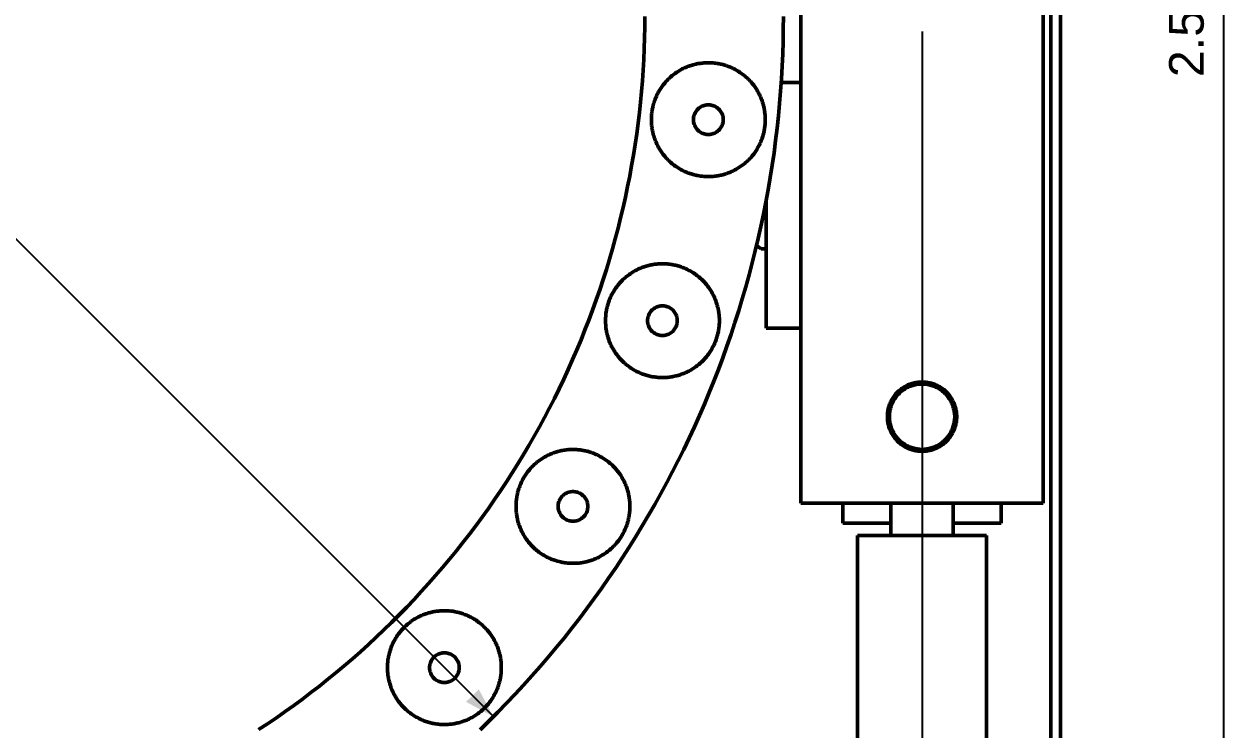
# Model space of a CAD drawing. Header units: millimetres. Extents: x 0 to 841, y 0 to 594.
# Drawn here: x 354.5 to 475.8, y 349 to 420.2 of the extents above; entities that cross this region are included whole.
import ezdxf
from ezdxf.enums import TextEntityAlignment as Align

# ---------------------------------------------------------------- set-up
doc = ezdxf.new("R2010")
doc.units = ezdxf.units.MM
for name, color, linetype, lineweight in [('COTA', 7, 'CONTINUOUS', 25), ('TXT', 7, 'CONTINUOUS', 25), ('VIS', 7, 'CONTINUOUS', 50)]:
    doc.layers.add(name, color=color, linetype=linetype, lineweight=lineweight)
doc.styles.add('STD', font='LiberationSans-Regular.ttf')

msp = doc.modelspace()

# ---------------------------------------------------------------- linework, layer by layer
at = {"layer": 'COTA'}
for p, q in [((475.75, 292.97), (475.75, 548.97)), ((401.96, 350.26), (243.57, 508.66)), ((445.25, 419.47), (445.25, 282.47))]:
    msp.add_line(p, q, dxfattribs=at)
msp.add_solid([(401.96, 350.26), (400.48, 353.02), (399.2, 351.75)], dxfattribs=at)
at = {"layer": 'VIS'}
for points in [[(458.25, 293.97), (458.25, 547.97)], [(459.25, 293.97), (459.25, 547.97)], [(433, 414.31), (433, 429.06)], [(457.5, 371.81), (457.5, 429.06)], [(378.24, 348.95), (379.14, 349.54), (380.04, 350.15), (380.92, 350.77), (381.8, 351.4), (382.67, 352.04), (383.53, 352.69), (384.39, 353.35), (385.23, 354.03), (386.07, 354.71), (386.9, 355.4), (387.72, 356.11), (388.53, 356.82), (389.33, 357.55), (390.12, 358.28), (390.9, 359.03), (391.68, 359.78), (392.44, 360.55), (393.2, 361.32), (393.94, 362.1), (394.68, 362.9), (395.4, 363.7), (396.12, 364.51), (396.82, 365.33), (397.51, 366.16), (398.2, 366.99), (398.87, 367.84), (399.53, 368.69), (400.18, 369.55), (400.83, 370.42), (401.46, 371.3), (402.07, 372.19), (402.68, 373.08), (403.28, 373.98), (403.86, 374.89), (404.44, 375.81), (405, 376.73), (405.55, 377.66), (406.09, 378.6), (406.61, 379.54), (407.13, 380.49), (407.63, 381.45), (408.12, 382.41), (408.6, 383.38), (409.07, 384.36), (409.52, 385.34), (409.96, 386.32), (410.39, 387.32), (410.81, 388.31), (411.21, 389.32), (411.6, 390.32), (411.98, 391.33), (412.35, 392.35), (412.7, 393.37), (413.04, 394.4), (413.37, 395.43), (413.68, 396.46), (413.98, 397.5), (414.27, 398.54), (414.55, 399.59), (414.81, 400.64), (415.06, 401.69), (415.3, 402.74), (415.52, 403.8), (415.73, 404.86), (415.92, 405.92), (416.1, 406.99), (416.27, 408.05), (416.43, 409.12), (416.57, 410.2), (416.7, 411.27), (416.82, 412.34), (416.92, 413.42), (417.01, 414.5), (417.08, 415.57), (417.14, 416.65), (417.19, 417.73), (417.22, 418.81), (417.24, 419.89), (417.25, 420.97)], [(378.24, 348.95), (379.14, 349.54), (380.04, 350.15), (380.92, 350.77), (381.8, 351.4), (382.67, 352.04), (383.53, 352.69), (384.39, 353.35), (385.23, 354.03), (386.07, 354.71), (386.9, 355.4), (387.72, 356.11), (388.53, 356.82), (389.33, 357.55), (390.12, 358.28), (390.9, 359.03), (391.68, 359.78), (392.44, 360.55), (393.2, 361.32), (393.94, 362.1), (394.68, 362.9), (395.4, 363.7), (396.12, 364.51), (396.82, 365.33), (397.51, 366.16), (398.2, 366.99), (398.87, 367.84), (399.53, 368.69), (400.18, 369.55), (400.83, 370.42), (401.46, 371.3), (402.07, 372.19), (402.68, 373.08), (403.28, 373.98), (403.86, 374.89), (404.44, 375.81), (405, 376.73), (405.55, 377.66), (406.09, 378.6), (406.61, 379.54), (407.13, 380.49), (407.63, 381.45), (408.12, 382.41), (408.6, 383.38), (409.07, 384.36), (409.52, 385.34), (409.96, 386.32), (410.39, 387.32), (410.81, 388.31), (411.21, 389.32), (411.6, 390.32), (411.98, 391.33), (412.35, 392.35), (412.7, 393.37), (413.04, 394.4), (413.37, 395.43), (413.68, 396.46), (413.98, 397.5), (414.27, 398.54), (414.55, 399.59), (414.81, 400.64), (415.06, 401.69), (415.3, 402.74), (415.52, 403.8), (415.73, 404.86), (415.92, 405.92), (416.1, 406.99), (416.27, 408.05), (416.43, 409.12), (416.57, 410.2), (416.7, 411.27), (416.82, 412.34), (416.92, 413.42), (417.01, 414.5), (417.08, 415.57), (417.14, 416.65), (417.19, 417.73), (417.22, 418.81), (417.24, 419.89), (417.25, 420.97)], [(400.62, 348.94), (401.51, 349.82), (402.4, 350.71), (403.28, 351.61), (404.15, 352.52), (405, 353.44), (405.84, 354.37), (406.68, 355.32), (407.49, 356.27), (408.3, 357.23), (409.1, 358.2), (409.88, 359.19), (410.65, 360.18), (411.41, 361.18), (412.15, 362.2), (412.88, 363.22), (413.6, 364.25), (414.31, 365.29), (415, 366.33), (415.68, 367.39), (416.35, 368.46), (417, 369.53), (417.64, 370.61), (418.27, 371.7), (418.88, 372.8), (419.48, 373.9), (420.06, 375.02), (420.63, 376.14), (421.19, 377.26), (421.73, 378.4), (422.26, 379.54), (422.77, 380.68), (423.27, 381.84), (423.76, 383), (424.23, 384.16), (424.68, 385.33), (425.12, 386.51), (425.55, 387.69), (425.96, 388.88), (426.36, 390.07), (426.74, 391.27), (427.1, 392.47), (427.45, 393.68), (427.79, 394.89), (428.11, 396.11), (428.41, 397.32), (428.7, 398.55), (428.98, 399.77), (429.24, 401), (429.48, 402.24), (429.71, 403.47), (429.92, 404.71), (430.12, 405.95), (430.3, 407.2), (430.46, 408.44), (430.61, 409.69), (430.75, 410.94), (430.86, 412.19), (430.97, 413.44), (431.05, 414.7), (431.12, 415.95), (431.18, 417.21), (431.22, 418.46), (431.24, 419.72), (431.25, 420.97)], [(429.42, 410.56), (429.41, 410.68), (429.41, 410.8), (429.4, 410.92), (429.4, 411.04), (429.38, 411.16), (429.37, 411.28), (429.35, 411.4), (429.34, 411.52), (429.31, 411.64), (429.29, 411.75), (429.26, 411.87), (429.24, 411.99), (429.2, 412.1), (429.17, 412.22), (429.14, 412.33), (429.1, 412.45), (429.06, 412.56), (429.01, 412.67), (428.97, 412.78), (428.92, 412.89), (428.87, 413), (428.82, 413.11), (428.77, 413.22), (428.71, 413.32), (428.65, 413.43), (428.59, 413.53), (428.53, 413.63), (428.46, 413.73), (428.39, 413.83), (428.32, 413.93), (428.25, 414.03), (428.18, 414.12), (428.1, 414.22), (428.03, 414.31), (427.95, 414.4), (427.87, 414.49), (427.78, 414.57), (427.7, 414.66), (427.61, 414.74), (427.52, 414.82), (427.43, 414.9), (427.34, 414.98), (427.25, 415.06), (427.16, 415.13), (427.06, 415.2), (426.96, 415.27), (426.86, 415.34), (426.76, 415.41), (426.66, 415.47), (426.56, 415.53), (426.45, 415.59), (426.35, 415.65), (426.24, 415.7), (426.13, 415.75), (426.02, 415.81), (425.91, 415.85), (425.8, 415.9), (425.69, 415.94), (425.58, 415.98), (425.46, 416.02), (425.35, 416.06), (425.24, 416.09), (425.12, 416.12), (425, 416.15), (424.89, 416.18), (424.77, 416.2), (424.65, 416.23), (424.53, 416.25), (424.41, 416.26), (424.29, 416.28), (424.17, 416.29), (424.06, 416.3), (423.94, 416.31), (423.82, 416.31), (423.7, 416.31), (423.58, 416.31), (423.46, 416.31), (423.34, 416.3), (423.22, 416.29), (423.1, 416.28), (422.98, 416.27), (422.86, 416.25), (422.74, 416.24), (422.62, 416.22), (422.5, 416.19), (422.39, 416.17), (422.27, 416.14), (422.15, 416.11), (422.04, 416.08), (421.92, 416.04), (421.81, 416), (421.7, 415.96), (421.58, 415.92), (421.47, 415.88), (421.36, 415.83), (421.25, 415.78), (421.14, 415.73), (421.04, 415.68), (420.93, 415.62), (420.82, 415.56), (420.72, 415.5), (420.62, 415.44), (420.52, 415.37), (420.42, 415.31), (420.32, 415.24), (420.22, 415.17), (420.13, 415.09), (420.03, 415.02), (419.94, 414.94), (419.85, 414.86), (419.76, 414.78), (419.67, 414.7), (419.59, 414.62), (419.51, 414.53), (419.42, 414.44), (419.34, 414.35), (419.26, 414.26), (419.19, 414.17), (419.11, 414.08), (419.04, 413.98), (418.97, 413.88), (418.9, 413.78), (418.84, 413.68), (418.77, 413.58), (418.71, 413.48), (418.65, 413.38), (418.59, 413.27), (418.54, 413.16), (418.48, 413.06), (418.43, 412.95), (418.39, 412.84), (418.34, 412.73), (418.29, 412.62), (418.25, 412.5), (418.21, 412.39), (418.18, 412.28), (418.14, 412.16), (418.11, 412.04), (418.08, 411.93), (418.05, 411.81), (418.03, 411.69), (418.01, 411.58), (417.99, 411.46), (417.97, 411.34), (417.95, 411.22), (417.94, 411.1), (417.93, 410.98), (417.92, 410.86), (417.92, 410.74), (417.92, 410.62), (417.92, 410.5), (417.92, 410.38), (417.92, 410.26), (417.93, 410.14), (417.94, 410.02), (417.95, 409.9), (417.97, 409.78), (417.99, 409.66), (418.01, 409.55), (418.03, 409.43), (418.05, 409.31), (418.08, 409.19), (418.11, 409.08), (418.14, 408.96), (418.18, 408.85), (418.21, 408.73), (418.25, 408.62), (418.29, 408.51), (418.34, 408.4), (418.39, 408.28), (418.43, 408.18), (418.48, 408.07), (418.54, 407.96), (418.59, 407.85), (418.65, 407.75), (418.71, 407.64), (418.77, 407.54), (418.84, 407.44), (418.9, 407.34), (418.97, 407.24), (419.04, 407.14), (419.11, 407.05), (419.19, 406.95), (419.26, 406.86), (419.34, 406.77), (419.42, 406.68), (419.51, 406.59), (419.59, 406.51), (419.67, 406.42), (419.76, 406.34), (419.85, 406.26), (419.94, 406.18), (420.03, 406.1), (420.13, 406.03), (420.22, 405.96), (420.32, 405.88), (420.42, 405.82), (420.52, 405.75), (420.62, 405.68), (420.72, 405.62), (420.82, 405.56), (420.93, 405.5), (421.04, 405.45), (421.14, 405.39), (421.25, 405.34), (421.36, 405.29), (421.47, 405.25), (421.58, 405.2), (421.7, 405.16), (421.81, 405.12), (421.92, 405.08), (422.04, 405.05), (422.15, 405.01), (422.27, 404.98), (422.39, 404.96), (422.5, 404.93), (422.62, 404.91), (422.74, 404.89), (422.86, 404.87), (422.98, 404.85), (423.1, 404.84), (423.22, 404.83), (423.34, 404.82), (423.46, 404.82), (423.58, 404.81), (423.7, 404.81), (423.82, 404.81), (423.94, 404.82), (424.06, 404.82), (424.17, 404.83), (424.29, 404.85), (424.41, 404.86), (424.53, 404.88), (424.65, 404.9), (424.77, 404.92), (424.89, 404.94), (425, 404.97), (425.12, 405), (425.24, 405.03), (425.35, 405.06), (425.46, 405.1), (425.58, 405.14), (425.69, 405.18), (425.8, 405.22), (425.91, 405.27), (426.02, 405.32), (426.13, 405.37), (426.24, 405.42), (426.35, 405.48), (426.45, 405.53), (426.56, 405.59), (426.66, 405.65), (426.76, 405.72), (426.86, 405.78), (426.96, 405.85), (427.06, 405.92), (427.16, 405.99), (427.25, 406.07), (427.34, 406.14), (427.43, 406.22), (427.52, 406.3), (427.61, 406.38), (427.7, 406.46), (427.78, 406.55), (427.87, 406.64), (427.95, 406.72), (428.03, 406.81), (428.1, 406.91), (428.18, 407), (428.25, 407.09), (428.32, 407.19), (428.39, 407.29), (428.46, 407.39), (428.53, 407.49), (428.59, 407.59), (428.65, 407.7), (428.71, 407.8), (428.77, 407.91), (428.82, 408.01), (428.87, 408.12), (428.92, 408.23), (428.97, 408.34), (429.01, 408.45), (429.06, 408.56), (429.1, 408.68), (429.14, 408.79), (429.17, 408.9), (429.2, 409.02), (429.24, 409.14), (429.26, 409.25), (429.29, 409.37), (429.31, 409.49), (429.34, 409.61), (429.35, 409.72), (429.37, 409.84), (429.38, 409.96), (429.4, 410.08), (429.4, 410.2), (429.41, 410.32), (429.41, 410.44), (429.42, 410.56)], [(431.03, 414.31), (433, 414.31)], [(433, 389.51), (433, 414.31)], [(425.17, 410.56), (425.16, 410.68), (425.15, 410.8), (425.12, 410.92), (425.09, 411.04), (425.05, 411.15), (424.99, 411.26), (424.93, 411.36), (424.86, 411.46), (424.79, 411.56), (424.7, 411.64), (424.61, 411.72), (424.52, 411.8), (424.42, 411.86), (424.31, 411.92), (424.2, 411.96), (424.08, 412), (423.97, 412.03), (423.85, 412.05), (423.73, 412.06), (423.6, 412.06), (423.48, 412.05), (423.37, 412.03), (423.25, 412), (423.13, 411.96), (423.02, 411.92), (422.92, 411.86), (422.81, 411.8), (422.72, 411.72), (422.63, 411.64), (422.54, 411.56), (422.47, 411.46), (422.4, 411.36), (422.34, 411.26), (422.29, 411.15), (422.24, 411.04), (422.21, 410.92), (422.18, 410.8), (422.17, 410.68), (422.17, 410.56), (422.17, 410.44), (422.18, 410.32), (422.21, 410.2), (422.24, 410.09), (422.29, 409.97), (422.34, 409.86), (422.4, 409.76), (422.47, 409.66), (422.54, 409.57), (422.63, 409.48), (422.72, 409.4), (422.81, 409.33), (422.92, 409.26), (423.02, 409.21), (423.13, 409.16), (423.25, 409.12), (423.37, 409.09), (423.48, 409.07), (423.6, 409.06), (423.73, 409.06), (423.85, 409.07), (423.97, 409.09), (424.08, 409.12), (424.2, 409.16), (424.31, 409.21), (424.42, 409.26), (424.52, 409.33), (424.61, 409.4), (424.7, 409.48), (424.79, 409.57), (424.86, 409.66), (424.93, 409.76), (424.99, 409.86), (425.05, 409.97), (425.09, 410.09), (425.12, 410.2), (425.15, 410.32), (425.16, 410.44), (425.17, 410.56)], [(429.5, 389.51), (429.5, 402.35)], [(429, 397.51), (428.54, 397.85)], [(429.5, 397.51), (429, 397.51)], [(424.78, 390.26), (424.78, 390.38), (424.78, 390.5), (424.77, 390.62), (424.76, 390.74), (424.75, 390.86), (424.74, 390.98), (424.72, 391.1), (424.7, 391.21), (424.68, 391.33), (424.66, 391.45), (424.63, 391.57), (424.6, 391.68), (424.57, 391.8), (424.54, 391.91), (424.5, 392.03), (424.46, 392.14), (424.42, 392.26), (424.38, 392.37), (424.33, 392.48), (424.29, 392.59), (424.24, 392.7), (424.19, 392.81), (424.13, 392.91), (424.07, 393.02), (424.02, 393.12), (423.95, 393.23), (423.89, 393.33), (423.83, 393.43), (423.76, 393.53), (423.69, 393.63), (423.62, 393.72), (423.55, 393.82), (423.47, 393.91), (423.39, 394), (423.31, 394.1), (423.23, 394.18), (423.15, 394.27), (423.07, 394.36), (422.98, 394.44), (422.89, 394.52), (422.8, 394.6), (422.71, 394.68), (422.62, 394.75), (422.52, 394.83), (422.43, 394.9), (422.33, 394.97), (422.23, 395.04), (422.13, 395.1), (422.03, 395.17), (421.92, 395.23), (421.82, 395.29), (421.71, 395.34), (421.61, 395.4), (421.5, 395.45), (421.39, 395.5), (421.28, 395.55), (421.17, 395.6), (421.06, 395.64), (420.94, 395.68), (420.83, 395.72), (420.72, 395.76), (420.6, 395.79), (420.49, 395.82), (420.37, 395.85), (420.25, 395.88), (420.13, 395.9), (420.02, 395.92), (419.9, 395.94), (419.78, 395.96), (419.66, 395.97), (419.54, 395.99), (419.42, 395.99), (419.3, 396), (419.18, 396.01), (419.06, 396.01), (418.94, 396.01), (418.82, 396), (418.7, 396), (418.58, 395.99), (418.46, 395.98), (418.34, 395.97), (418.22, 395.95), (418.1, 395.93), (417.99, 395.91), (417.87, 395.89), (417.75, 395.86), (417.63, 395.84), (417.52, 395.81), (417.4, 395.77), (417.29, 395.74), (417.17, 395.7), (417.06, 395.66), (416.95, 395.62), (416.84, 395.57), (416.73, 395.53), (416.62, 395.48), (416.51, 395.43), (416.4, 395.37), (416.3, 395.32), (416.19, 395.26), (416.09, 395.2), (415.98, 395.13), (415.88, 395.07), (415.78, 395), (415.69, 394.93), (415.59, 394.86), (415.49, 394.79), (415.4, 394.72), (415.31, 394.64), (415.22, 394.56), (415.13, 394.48), (415.04, 394.4), (414.95, 394.31), (414.87, 394.23), (414.79, 394.14), (414.71, 394.05), (414.63, 393.96), (414.55, 393.87), (414.48, 393.77), (414.41, 393.68), (414.34, 393.58), (414.27, 393.48), (414.2, 393.38), (414.14, 393.28), (414.08, 393.18), (414.02, 393.07), (413.96, 392.97), (413.9, 392.86), (413.85, 392.75), (413.8, 392.64), (413.75, 392.53), (413.7, 392.42), (413.66, 392.31), (413.62, 392.2), (413.58, 392.09), (413.54, 391.97), (413.51, 391.86), (413.48, 391.74), (413.45, 391.63), (413.42, 391.51), (413.39, 391.39), (413.37, 391.27), (413.35, 391.15), (413.33, 391.04), (413.32, 390.92), (413.31, 390.8), (413.3, 390.68), (413.29, 390.56), (413.28, 390.44), (413.28, 390.32), (413.28, 390.2), (413.28, 390.08), (413.29, 389.96), (413.3, 389.84), (413.31, 389.72), (413.32, 389.6), (413.33, 389.48), (413.35, 389.36), (413.37, 389.24), (413.39, 389.13), (413.42, 389.01), (413.45, 388.89), (413.48, 388.77), (413.51, 388.66), (413.54, 388.54), (413.58, 388.43), (413.62, 388.32), (413.66, 388.2), (413.7, 388.09), (413.75, 387.98), (413.8, 387.87), (413.85, 387.76), (413.9, 387.66), (413.96, 387.55), (414.02, 387.44), (414.08, 387.34), (414.14, 387.24), (414.2, 387.14), (414.27, 387.04), (414.34, 386.94), (414.41, 386.84), (414.48, 386.74), (414.55, 386.65), (414.63, 386.56), (414.71, 386.47), (414.79, 386.38), (414.87, 386.29), (414.95, 386.2), (415.04, 386.12), (415.13, 386.04), (415.22, 385.96), (415.31, 385.88), (415.4, 385.8), (415.49, 385.73), (415.59, 385.65), (415.69, 385.58), (415.78, 385.51), (415.88, 385.45), (415.98, 385.38), (416.09, 385.32), (416.19, 385.26), (416.3, 385.2), (416.4, 385.14), (416.51, 385.09), (416.62, 385.04), (416.73, 384.99), (416.84, 384.94), (416.95, 384.9), (417.06, 384.86), (417.17, 384.82), (417.29, 384.78), (417.4, 384.74), (417.52, 384.71), (417.63, 384.68), (417.75, 384.65), (417.87, 384.63), (417.99, 384.6), (418.1, 384.58), (418.22, 384.57), (418.34, 384.55), (418.46, 384.54), (418.58, 384.53), (418.7, 384.52), (418.82, 384.51), (418.94, 384.51), (419.06, 384.51), (419.18, 384.51), (419.3, 384.51), (419.42, 384.52), (419.54, 384.53), (419.66, 384.54), (419.78, 384.56), (419.9, 384.57), (420.02, 384.59), (420.13, 384.61), (420.25, 384.64), (420.37, 384.67), (420.49, 384.7), (420.6, 384.73), (420.72, 384.76), (420.83, 384.8), (420.94, 384.84), (421.06, 384.88), (421.17, 384.92), (421.28, 384.97), (421.39, 385.01), (421.5, 385.06), (421.61, 385.12), (421.71, 385.17), (421.82, 385.23), (421.92, 385.29), (422.03, 385.35), (422.13, 385.41), (422.23, 385.48), (422.33, 385.55), (422.43, 385.62), (422.52, 385.69), (422.62, 385.76), (422.71, 385.84), (422.8, 385.92), (422.89, 386), (422.98, 386.08), (423.07, 386.16), (423.15, 386.25), (423.23, 386.33), (423.31, 386.42), (423.39, 386.51), (423.47, 386.6), (423.55, 386.7), (423.62, 386.79), (423.69, 386.89), (423.76, 386.99), (423.83, 387.09), (423.89, 387.19), (423.95, 387.29), (424.02, 387.39), (424.07, 387.5), (424.13, 387.6), (424.19, 387.71), (424.24, 387.82), (424.29, 387.93), (424.33, 388.04), (424.38, 388.15), (424.42, 388.26), (424.46, 388.37), (424.5, 388.49), (424.54, 388.6), (424.57, 388.72), (424.6, 388.83), (424.63, 388.95), (424.66, 389.07), (424.68, 389.18), (424.7, 389.3), (424.72, 389.42), (424.74, 389.54), (424.75, 389.66), (424.76, 389.78), (424.77, 389.9), (424.78, 390.02), (424.78, 390.14), (424.78, 390.26)], [(420.53, 390.26), (420.53, 390.38), (420.51, 390.5), (420.49, 390.62), (420.45, 390.73), (420.41, 390.85), (420.36, 390.96), (420.3, 391.06), (420.23, 391.16), (420.15, 391.25), (420.07, 391.34), (419.98, 391.42), (419.88, 391.49), (419.78, 391.56), (419.67, 391.61), (419.56, 391.66), (419.45, 391.7), (419.33, 391.73), (419.21, 391.75), (419.09, 391.76), (418.97, 391.76), (418.85, 391.75), (418.73, 391.73), (418.61, 391.7), (418.5, 391.66), (418.39, 391.61), (418.28, 391.56), (418.18, 391.49), (418.08, 391.42), (417.99, 391.34), (417.91, 391.25), (417.83, 391.16), (417.76, 391.06), (417.7, 390.96), (417.65, 390.85), (417.61, 390.73), (417.57, 390.62), (417.55, 390.5), (417.54, 390.38), (417.53, 390.26), (417.54, 390.14), (417.55, 390.02), (417.57, 389.9), (417.61, 389.78), (417.65, 389.67), (417.7, 389.56), (417.76, 389.46), (417.83, 389.36), (417.91, 389.26), (417.99, 389.18), (418.08, 389.1), (418.18, 389.02), (418.28, 388.96), (418.39, 388.9), (418.5, 388.86), (418.61, 388.82), (418.73, 388.79), (418.85, 388.77), (418.97, 388.76), (419.09, 388.76), (419.21, 388.77), (419.33, 388.79), (419.45, 388.82), (419.56, 388.86), (419.67, 388.9), (419.78, 388.96), (419.88, 389.02), (419.98, 389.1), (420.07, 389.18), (420.15, 389.26), (420.23, 389.36), (420.3, 389.46), (420.36, 389.56), (420.41, 389.67), (420.45, 389.78), (420.49, 389.9), (420.51, 390.02), (420.53, 390.14), (420.53, 390.26)], [(429.5, 389.51), (433, 389.51)], [(433, 371.81), (433, 389.51)], [(448.75, 380.56), (448.75, 380.68), (448.74, 380.8), (448.73, 380.92), (448.72, 381.04), (448.7, 381.16), (448.68, 381.28), (448.65, 381.39), (448.62, 381.51), (448.58, 381.63), (448.55, 381.74), (448.5, 381.85), (448.46, 381.96), (448.41, 382.07), (448.35, 382.18), (448.3, 382.29), (448.24, 382.39), (448.17, 382.49), (448.1, 382.59), (448.03, 382.69), (447.96, 382.78), (447.88, 382.87), (447.8, 382.96), (447.71, 383.05), (447.63, 383.13), (447.54, 383.21), (447.45, 383.29), (447.35, 383.36), (447.25, 383.43), (447.15, 383.5), (447.05, 383.56), (446.95, 383.62), (446.84, 383.68), (446.73, 383.73), (446.62, 383.78), (446.51, 383.83), (446.4, 383.87), (446.29, 383.9), (446.17, 383.94), (446.05, 383.97), (445.94, 383.99), (445.82, 384.01), (445.7, 384.03), (445.58, 384.05), (445.46, 384.06), (445.34, 384.06), (445.22, 384.06), (445.1, 384.06), (444.98, 384.05), (444.86, 384.04), (444.74, 384.02), (444.62, 384), (444.5, 383.98), (444.39, 383.95), (444.27, 383.92), (444.16, 383.89), (444.04, 383.85), (443.93, 383.8), (443.82, 383.76), (443.71, 383.71), (443.61, 383.65), (443.5, 383.59), (443.4, 383.53), (443.3, 383.47), (443.2, 383.4), (443.1, 383.32), (443.01, 383.25), (442.92, 383.17), (442.83, 383.09), (442.74, 383), (442.66, 382.92), (442.58, 382.83), (442.51, 382.73), (442.43, 382.64), (442.36, 382.54), (442.3, 382.44), (442.23, 382.34), (442.17, 382.23), (442.12, 382.13), (442.07, 382.02), (442.02, 381.91), (441.97, 381.8), (441.93, 381.68), (441.9, 381.57), (441.87, 381.45), (441.84, 381.34), (441.81, 381.22), (441.79, 381.1), (441.78, 380.98), (441.76, 380.86), (441.75, 380.74), (441.75, 380.62), (441.75, 380.5), (441.75, 380.38), (441.76, 380.26), (441.78, 380.14), (441.79, 380.02), (441.81, 379.9), (441.84, 379.79), (441.87, 379.67), (441.9, 379.55), (441.93, 379.44), (441.97, 379.33), (442.02, 379.22), (442.07, 379.1), (442.12, 379), (442.17, 378.89), (442.23, 378.79), (442.3, 378.68), (442.36, 378.58), (442.43, 378.48), (442.51, 378.39), (442.58, 378.3), (442.66, 378.21), (442.74, 378.12), (442.83, 378.03), (442.92, 377.95), (443.01, 377.87), (443.1, 377.8), (443.2, 377.73), (443.3, 377.66), (443.4, 377.59), (443.5, 377.53), (443.61, 377.47), (443.71, 377.42), (443.82, 377.37), (443.93, 377.32), (444.04, 377.28), (444.16, 377.24), (444.27, 377.2), (444.39, 377.17), (444.5, 377.14), (444.62, 377.12), (444.74, 377.1), (444.86, 377.08), (444.98, 377.07), (445.1, 377.06), (445.22, 377.06), (445.34, 377.06), (445.46, 377.07), (445.58, 377.08), (445.7, 377.09), (445.82, 377.11), (445.94, 377.13), (446.05, 377.15), (446.17, 377.18), (446.29, 377.22), (446.4, 377.26), (446.51, 377.3), (446.62, 377.34), (446.73, 377.39), (446.84, 377.44), (446.95, 377.5), (447.05, 377.56), (447.15, 377.62), (447.25, 377.69), (447.35, 377.76), (447.45, 377.84), (447.54, 377.91), (447.63, 377.99), (447.71, 378.08), (447.8, 378.16), (447.88, 378.25), (447.96, 378.34), (448.03, 378.44), (448.1, 378.53), (448.17, 378.63), (448.24, 378.73), (448.3, 378.84), (448.35, 378.94), (448.41, 379.05), (448.46, 379.16), (448.5, 379.27), (448.55, 379.38), (448.58, 379.5), (448.62, 379.61), (448.65, 379.73), (448.68, 379.85), (448.7, 379.96), (448.72, 380.08), (448.73, 380.2), (448.74, 380.32), (448.75, 380.44), (448.75, 380.56)], [(448.55, 380.56), (448.55, 380.68), (448.54, 380.8), (448.53, 380.92), (448.51, 381.04), (448.5, 381.16), (448.47, 381.28), (448.44, 381.4), (448.41, 381.51), (448.37, 381.63), (448.33, 381.74), (448.29, 381.85), (448.24, 381.96), (448.18, 382.07), (448.13, 382.18), (448.07, 382.28), (448, 382.38), (447.93, 382.48), (447.86, 382.58), (447.79, 382.67), (447.71, 382.76), (447.63, 382.85), (447.54, 382.94), (447.45, 383.02), (447.36, 383.1), (447.27, 383.17), (447.17, 383.25), (447.07, 383.31), (446.97, 383.38), (446.87, 383.44), (446.76, 383.5), (446.65, 383.55), (446.54, 383.6), (446.43, 383.64), (446.32, 383.68), (446.2, 383.72), (446.08, 383.75), (445.97, 383.78), (445.85, 383.81), (445.73, 383.83), (445.61, 383.84), (445.49, 383.85), (445.37, 383.86), (445.25, 383.86), (445.13, 383.86), (445.01, 383.85), (444.89, 383.84), (444.77, 383.83), (444.65, 383.81), (444.53, 383.78), (444.42, 383.75), (444.3, 383.72), (444.18, 383.68), (444.07, 383.64), (443.96, 383.6), (443.85, 383.55), (443.74, 383.5), (443.63, 383.44), (443.53, 383.38), (443.43, 383.31), (443.33, 383.25), (443.23, 383.17), (443.14, 383.1), (443.05, 383.02), (442.96, 382.94), (442.87, 382.85), (442.79, 382.76), (442.71, 382.67), (442.64, 382.58), (442.57, 382.48), (442.5, 382.38), (442.43, 382.28), (442.37, 382.18), (442.32, 382.07), (442.26, 381.96), (442.21, 381.85), (442.17, 381.74), (442.13, 381.63), (442.09, 381.51), (442.06, 381.4), (442.03, 381.28), (442, 381.16), (441.99, 381.04), (441.97, 380.92), (441.96, 380.8), (441.95, 380.68), (441.95, 380.56), (441.95, 380.44), (441.96, 380.32), (441.97, 380.2), (441.99, 380.08), (442, 379.96), (442.03, 379.84), (442.06, 379.73), (442.09, 379.61), (442.13, 379.5), (442.17, 379.38), (442.21, 379.27), (442.26, 379.16), (442.32, 379.05), (442.37, 378.95), (442.43, 378.84), (442.5, 378.74), (442.57, 378.64), (442.64, 378.54), (442.71, 378.45), (442.79, 378.36), (442.87, 378.27), (442.96, 378.19), (443.05, 378.1), (443.14, 378.02), (443.23, 377.95), (443.33, 377.88), (443.43, 377.81), (443.53, 377.74), (443.63, 377.68), (443.74, 377.63), (443.85, 377.57), (443.96, 377.52), (444.07, 377.48), (444.18, 377.44), (444.3, 377.4), (444.42, 377.37), (444.53, 377.34), (444.65, 377.32), (444.77, 377.3), (444.89, 377.28), (445.01, 377.27), (445.13, 377.26), (445.25, 377.26), (445.37, 377.26), (445.49, 377.27), (445.61, 377.28), (445.73, 377.3), (445.85, 377.32), (445.97, 377.34), (446.08, 377.37), (446.2, 377.4), (446.32, 377.44), (446.43, 377.48), (446.54, 377.52), (446.65, 377.57), (446.76, 377.63), (446.87, 377.68), (446.97, 377.74), (447.07, 377.81), (447.17, 377.88), (447.27, 377.95), (447.36, 378.02), (447.45, 378.1), (447.54, 378.19), (447.63, 378.27), (447.71, 378.36), (447.79, 378.45), (447.86, 378.54), (447.93, 378.64), (448, 378.74), (448.07, 378.84), (448.13, 378.95), (448.18, 379.05), (448.24, 379.16), (448.29, 379.27), (448.33, 379.38), (448.37, 379.5), (448.41, 379.61), (448.44, 379.73), (448.47, 379.84), (448.5, 379.96), (448.51, 380.08), (448.53, 380.2), (448.54, 380.32), (448.55, 380.44), (448.55, 380.56)], [(415.75, 371.5), (415.74, 371.62), (415.74, 371.74), (415.73, 371.85), (415.73, 371.97), (415.71, 372.09), (415.7, 372.21), (415.68, 372.33), (415.67, 372.45), (415.64, 372.57), (415.62, 372.69), (415.59, 372.8), (415.57, 372.92), (415.53, 373.04), (415.5, 373.15), (415.47, 373.27), (415.43, 373.38), (415.39, 373.49), (415.34, 373.61), (415.3, 373.72), (415.25, 373.83), (415.2, 373.94), (415.15, 374.04), (415.1, 374.15), (415.04, 374.26), (414.98, 374.36), (414.92, 374.46), (414.86, 374.57), (414.79, 374.67), (414.72, 374.77), (414.65, 374.87), (414.58, 374.96), (414.51, 375.06), (414.43, 375.15), (414.36, 375.24), (414.28, 375.33), (414.2, 375.42), (414.11, 375.51), (414.03, 375.59), (413.94, 375.68), (413.85, 375.76), (413.76, 375.84), (413.67, 375.91), (413.58, 375.99), (413.49, 376.06), (413.39, 376.14), (413.29, 376.21), (413.19, 376.27), (413.09, 376.34), (412.99, 376.4), (412.89, 376.46), (412.78, 376.52), (412.68, 376.58), (412.57, 376.64), (412.46, 376.69), (412.35, 376.74), (412.24, 376.79), (412.13, 376.83), (412.02, 376.88), (411.91, 376.92), (411.8, 376.96), (411.68, 376.99), (411.57, 377.03), (411.45, 377.06), (411.33, 377.09), (411.22, 377.11), (411.1, 377.14), (410.98, 377.16), (410.86, 377.18), (410.74, 377.2), (410.62, 377.21), (410.5, 377.22), (410.39, 377.23), (410.27, 377.24), (410.15, 377.24), (410.03, 377.25), (409.91, 377.24), (409.79, 377.24), (409.67, 377.24), (409.55, 377.23), (409.43, 377.22), (409.31, 377.2), (409.19, 377.19), (409.07, 377.17), (408.95, 377.15), (408.83, 377.13), (408.72, 377.1), (408.6, 377.07), (408.48, 377.04), (408.37, 377.01), (408.25, 376.97), (408.14, 376.94), (408.03, 376.9), (407.91, 376.85), (407.8, 376.81), (407.69, 376.76), (407.58, 376.71), (407.47, 376.66), (407.37, 376.61), (407.26, 376.55), (407.16, 376.49), (407.05, 376.43), (406.95, 376.37), (406.85, 376.31), (406.75, 376.24), (406.65, 376.17), (406.55, 376.1), (406.46, 376.03), (406.36, 375.95), (406.27, 375.88), (406.18, 375.8), (406.09, 375.72), (406, 375.63), (405.92, 375.55), (405.84, 375.46), (405.75, 375.38), (405.67, 375.29), (405.59, 375.2), (405.52, 375.1), (405.44, 375.01), (405.37, 374.91), (405.3, 374.82), (405.23, 374.72), (405.17, 374.62), (405.1, 374.52), (405.04, 374.41), (404.98, 374.31), (404.92, 374.2), (404.87, 374.1), (404.81, 373.99), (404.76, 373.88), (404.72, 373.77), (404.67, 373.66), (404.62, 373.55), (404.58, 373.44), (404.54, 373.32), (404.51, 373.21), (404.47, 373.09), (404.44, 372.98), (404.41, 372.86), (404.38, 372.75), (404.36, 372.63), (404.34, 372.51), (404.32, 372.39), (404.3, 372.27), (404.28, 372.15), (404.27, 372.03), (404.26, 371.91), (404.25, 371.8), (404.25, 371.68), (404.25, 371.56), (404.25, 371.44), (404.25, 371.32), (404.25, 371.2), (404.26, 371.08), (404.27, 370.96), (404.28, 370.84), (404.3, 370.72), (404.32, 370.6), (404.34, 370.48), (404.36, 370.36), (404.38, 370.24), (404.41, 370.13), (404.44, 370.01), (404.47, 369.9), (404.51, 369.78), (404.54, 369.67), (404.58, 369.55), (404.62, 369.44), (404.67, 369.33), (404.72, 369.22), (404.76, 369.11), (404.81, 369), (404.87, 368.89), (404.92, 368.79), (404.98, 368.68), (405.04, 368.58), (405.1, 368.47), (405.17, 368.37), (405.23, 368.27), (405.3, 368.17), (405.37, 368.08), (405.44, 367.98), (405.52, 367.89), (405.59, 367.79), (405.67, 367.7), (405.75, 367.61), (405.84, 367.53), (405.92, 367.44), (406, 367.36), (406.09, 367.27), (406.18, 367.19), (406.27, 367.11), (406.36, 367.04), (406.46, 366.96), (406.55, 366.89), (406.65, 366.82), (406.75, 366.75), (406.85, 366.68), (406.95, 366.62), (407.05, 366.56), (407.16, 366.5), (407.26, 366.44), (407.37, 366.38), (407.47, 366.33), (407.58, 366.28), (407.69, 366.23), (407.8, 366.18), (407.91, 366.14), (408.03, 366.09), (408.14, 366.05), (408.25, 366.02), (408.37, 365.98), (408.48, 365.95), (408.6, 365.92), (408.72, 365.89), (408.83, 365.86), (408.95, 365.84), (409.07, 365.82), (409.19, 365.8), (409.31, 365.79), (409.43, 365.77), (409.55, 365.76), (409.67, 365.75), (409.79, 365.75), (409.91, 365.75), (410.03, 365.75), (410.15, 365.75), (410.27, 365.75), (410.39, 365.76), (410.5, 365.77), (410.62, 365.78), (410.74, 365.79), (410.86, 365.81), (410.98, 365.83), (411.1, 365.85), (411.22, 365.88), (411.33, 365.9), (411.45, 365.93), (411.57, 365.96), (411.68, 366), (411.8, 366.03), (411.91, 366.07), (412.02, 366.11), (412.13, 366.16), (412.24, 366.2), (412.35, 366.25), (412.46, 366.3), (412.57, 366.35), (412.68, 366.41), (412.78, 366.47), (412.89, 366.53), (412.99, 366.59), (413.09, 366.65), (413.19, 366.72), (413.29, 366.78), (413.39, 366.85), (413.49, 366.93), (413.58, 367), (413.67, 367.08), (413.76, 367.15), (413.85, 367.23), (413.94, 367.31), (414.03, 367.4), (414.11, 367.48), (414.2, 367.57), (414.28, 367.66), (414.36, 367.75), (414.43, 367.84), (414.51, 367.93), (414.58, 368.03), (414.65, 368.13), (414.72, 368.22), (414.79, 368.32), (414.86, 368.42), (414.92, 368.53), (414.98, 368.63), (415.04, 368.73), (415.1, 368.84), (415.15, 368.95), (415.2, 369.05), (415.25, 369.16), (415.3, 369.27), (415.34, 369.39), (415.39, 369.5), (415.43, 369.61), (415.47, 369.72), (415.5, 369.84), (415.53, 369.95), (415.57, 370.07), (415.59, 370.19), (415.62, 370.3), (415.64, 370.42), (415.67, 370.54), (415.68, 370.66), (415.7, 370.78), (415.71, 370.9), (415.73, 371.02), (415.73, 371.14), (415.74, 371.26), (415.74, 371.38), (415.75, 371.5)], [(411.5, 371.5), (411.49, 371.62), (411.48, 371.74), (411.45, 371.85), (411.42, 371.97), (411.38, 372.08), (411.32, 372.19), (411.26, 372.3), (411.19, 372.4), (411.12, 372.49), (411.03, 372.58), (410.94, 372.66), (410.85, 372.73), (410.75, 372.79), (410.64, 372.85), (410.53, 372.9), (410.41, 372.94), (410.3, 372.96), (410.18, 372.98), (410.06, 372.99), (409.93, 372.99), (409.81, 372.98), (409.7, 372.96), (409.58, 372.94), (409.46, 372.9), (409.35, 372.85), (409.25, 372.79), (409.14, 372.73), (409.05, 372.66), (408.96, 372.58), (408.87, 372.49), (408.8, 372.4), (408.73, 372.3), (408.67, 372.19), (408.62, 372.08), (408.57, 371.97), (408.54, 371.85), (408.51, 371.74), (408.5, 371.62), (408.5, 371.5), (408.5, 371.37), (408.51, 371.25), (408.54, 371.14), (408.57, 371.02), (408.62, 370.91), (408.67, 370.8), (408.73, 370.69), (408.8, 370.59), (408.87, 370.5), (408.96, 370.41), (409.05, 370.33), (409.14, 370.26), (409.25, 370.2), (409.35, 370.14), (409.46, 370.09), (409.58, 370.05), (409.7, 370.03), (409.81, 370.01), (409.93, 370), (410.06, 370), (410.18, 370.01), (410.3, 370.03), (410.41, 370.05), (410.53, 370.09), (410.64, 370.14), (410.75, 370.2), (410.85, 370.26), (410.94, 370.33), (411.03, 370.41), (411.12, 370.5), (411.19, 370.59), (411.26, 370.69), (411.32, 370.8), (411.38, 370.91), (411.42, 371.02), (411.45, 371.14), (411.48, 371.25), (411.49, 371.37), (411.5, 371.5)], [(433, 371.81), (457.5, 371.81)], [(437.25, 369.81), (437.25, 371.81)], [(442.1, 368.56), (442.1, 371.81)], [(448.4, 371.81), (448.4, 368.56)], [(453.25, 369.81), (453.25, 371.81)], [(437.25, 369.81), (442.1, 369.81)], [(448.4, 369.81), (453.25, 369.81)], [(451.75, 368.56), (451.63, 368.56), (451.51, 368.56), (451.39, 368.56), (451.27, 368.56), (451.15, 368.56), (451.03, 368.56), (450.91, 368.56), (450.79, 368.56), (450.67, 368.56), (450.55, 368.56), (450.43, 368.56), (450.31, 368.56), (450.19, 368.56), (450.06, 368.56), (449.94, 368.56), (449.82, 368.56), (449.7, 368.56), (449.58, 368.56), (449.46, 368.56), (449.34, 368.56), (449.22, 368.56), (449.1, 368.56), (448.98, 368.56), (448.86, 368.56), (448.74, 368.56), (448.62, 368.56), (448.5, 368.56), (448.38, 368.56), (448.26, 368.56), (448.14, 368.56), (448.02, 368.56), (447.9, 368.56), (447.78, 368.56), (447.66, 368.56), (447.54, 368.56), (447.42, 368.56), (447.3, 368.56), (447.18, 368.56), (447.06, 368.56), (446.94, 368.56), (446.81, 368.56), (446.69, 368.56), (446.57, 368.56), (446.45, 368.56), (446.33, 368.56), (446.21, 368.56), (446.09, 368.56), (445.97, 368.56), (445.85, 368.56), (445.73, 368.56), (445.61, 368.56), (445.49, 368.56), (445.37, 368.56), (445.25, 368.56), (445.13, 368.56), (445.01, 368.56), (444.89, 368.56), (444.77, 368.56), (444.65, 368.56), (444.53, 368.56), (444.41, 368.56), (444.29, 368.56), (444.17, 368.56), (444.05, 368.56), (443.93, 368.56), (443.81, 368.56), (443.69, 368.56), (443.56, 368.56), (443.44, 368.56), (443.32, 368.56), (443.2, 368.56), (443.08, 368.56), (442.96, 368.56), (442.84, 368.56), (442.72, 368.56), (442.6, 368.56), (442.48, 368.56), (442.36, 368.56), (442.24, 368.56), (442.12, 368.56), (442, 368.56), (441.88, 368.56), (441.76, 368.56), (441.64, 368.56), (441.52, 368.56), (441.4, 368.56), (441.28, 368.56), (441.16, 368.56), (441.04, 368.56), (440.92, 368.56), (440.8, 368.56), (440.68, 368.56), (440.56, 368.56), (440.44, 368.56), (440.31, 368.56), (440.19, 368.56), (440.07, 368.56), (439.95, 368.56), (439.83, 368.56), (439.71, 368.56), (439.59, 368.56), (439.47, 368.56), (439.35, 368.56), (439.23, 368.56), (439.11, 368.56), (438.99, 368.56), (438.87, 368.56), (438.75, 368.56)], [(438.75, 335.06), (438.75, 368.56)], [(451.75, 368.56), (451.75, 335.06)], [(402.76, 355.21), (402.76, 355.33), (402.76, 355.45), (402.75, 355.57), (402.74, 355.69), (402.73, 355.81), (402.72, 355.93), (402.7, 356.05), (402.68, 356.17), (402.66, 356.29), (402.64, 356.4), (402.61, 356.52), (402.58, 356.64), (402.55, 356.75), (402.52, 356.87), (402.48, 356.98), (402.44, 357.1), (402.4, 357.21), (402.36, 357.32), (402.31, 357.43), (402.27, 357.54), (402.22, 357.65), (402.17, 357.76), (402.11, 357.87), (402.05, 357.97), (402, 358.08), (401.93, 358.18), (401.87, 358.29), (401.81, 358.39), (401.74, 358.49), (401.67, 358.58), (401.6, 358.68), (401.53, 358.77), (401.45, 358.87), (401.37, 358.96), (401.29, 359.05), (401.21, 359.14), (401.13, 359.23), (401.04, 359.31), (400.96, 359.39), (400.87, 359.48), (400.78, 359.56), (400.69, 359.63), (400.6, 359.71), (400.5, 359.78), (400.41, 359.85), (400.31, 359.92), (400.21, 359.99), (400.11, 360.06), (400.01, 360.12), (399.9, 360.18), (399.8, 360.24), (399.69, 360.3), (399.59, 360.35), (399.48, 360.41), (399.37, 360.46), (399.26, 360.51), (399.15, 360.55), (399.04, 360.59), (398.92, 360.64), (398.81, 360.67), (398.7, 360.71), (398.58, 360.74), (398.47, 360.78), (398.35, 360.81), (398.23, 360.83), (398.11, 360.86), (398, 360.88), (397.88, 360.9), (397.76, 360.91), (397.64, 360.93), (397.52, 360.94), (397.4, 360.95), (397.28, 360.96), (397.16, 360.96), (397.04, 360.96), (396.92, 360.96), (396.8, 360.96), (396.68, 360.95), (396.56, 360.95), (396.44, 360.93), (396.32, 360.92), (396.2, 360.91), (396.08, 360.89), (395.97, 360.87), (395.85, 360.84), (395.73, 360.82), (395.61, 360.79), (395.5, 360.76), (395.38, 360.73), (395.27, 360.69), (395.15, 360.66), (395.04, 360.62), (394.93, 360.57), (394.82, 360.53), (394.71, 360.48), (394.6, 360.43), (394.49, 360.38), (394.38, 360.33), (394.28, 360.27), (394.17, 360.21), (394.07, 360.15), (393.96, 360.09), (393.86, 360.03), (393.76, 359.96), (393.67, 359.89), (393.57, 359.82), (393.47, 359.75), (393.38, 359.67), (393.29, 359.59), (393.2, 359.52), (393.11, 359.44), (393.02, 359.35), (392.93, 359.27), (392.85, 359.18), (392.77, 359.09), (392.69, 359.01), (392.61, 358.91), (392.53, 358.82), (392.46, 358.73), (392.39, 358.63), (392.32, 358.53), (392.25, 358.44), (392.18, 358.34), (392.12, 358.23), (392.06, 358.13), (392, 358.03), (391.94, 357.92), (391.88, 357.82), (391.83, 357.71), (391.78, 357.6), (391.73, 357.49), (391.68, 357.38), (391.64, 357.27), (391.6, 357.15), (391.56, 357.04), (391.52, 356.93), (391.49, 356.81), (391.46, 356.7), (391.43, 356.58), (391.4, 356.46), (391.37, 356.35), (391.35, 356.23), (391.33, 356.11), (391.31, 355.99), (391.3, 355.87), (391.29, 355.75), (391.28, 355.63), (391.27, 355.51), (391.26, 355.39), (391.26, 355.27), (391.26, 355.15), (391.26, 355.03), (391.27, 354.91), (391.28, 354.79), (391.29, 354.67), (391.3, 354.55), (391.31, 354.44), (391.33, 354.32), (391.35, 354.2), (391.37, 354.08), (391.4, 353.96), (391.43, 353.85), (391.46, 353.73), (391.49, 353.61), (391.52, 353.5), (391.56, 353.39), (391.6, 353.27), (391.64, 353.16), (391.68, 353.05), (391.73, 352.94), (391.78, 352.83), (391.83, 352.72), (391.88, 352.61), (391.94, 352.5), (392, 352.4), (392.06, 352.29), (392.12, 352.19), (392.18, 352.09), (392.25, 351.99), (392.32, 351.89), (392.39, 351.79), (392.46, 351.7), (392.53, 351.6), (392.61, 351.51), (392.69, 351.42), (392.77, 351.33), (392.85, 351.24), (392.93, 351.16), (393.02, 351.07), (393.11, 350.99), (393.2, 350.91), (393.29, 350.83), (393.38, 350.76), (393.47, 350.68), (393.57, 350.61), (393.67, 350.54), (393.76, 350.47), (393.86, 350.4), (393.96, 350.34), (394.07, 350.27), (394.17, 350.21), (394.28, 350.16), (394.38, 350.1), (394.49, 350.05), (394.6, 349.99), (394.71, 349.94), (394.82, 349.9), (394.93, 349.85), (395.04, 349.81), (395.15, 349.77), (395.27, 349.73), (395.38, 349.7), (395.5, 349.67), (395.61, 349.64), (395.73, 349.61), (395.85, 349.58), (395.97, 349.56), (396.08, 349.54), (396.2, 349.52), (396.32, 349.5), (396.44, 349.49), (396.56, 349.48), (396.68, 349.47), (396.8, 349.47), (396.92, 349.46), (397.04, 349.46), (397.16, 349.47), (397.28, 349.47), (397.4, 349.48), (397.52, 349.49), (397.64, 349.5), (397.76, 349.51), (397.88, 349.53), (398, 349.55), (398.11, 349.57), (398.23, 349.59), (398.35, 349.62), (398.47, 349.65), (398.58, 349.68), (398.7, 349.72), (398.81, 349.75), (398.92, 349.79), (399.04, 349.83), (399.15, 349.88), (399.26, 349.92), (399.37, 349.97), (399.48, 350.02), (399.59, 350.07), (399.69, 350.13), (399.8, 350.18), (399.9, 350.24), (400.01, 350.3), (400.11, 350.37), (400.21, 350.43), (400.31, 350.5), (400.41, 350.57), (400.5, 350.64), (400.6, 350.72), (400.69, 350.79), (400.78, 350.87), (400.87, 350.95), (400.96, 351.03), (401.04, 351.12), (401.13, 351.2), (401.21, 351.29), (401.29, 351.38), (401.37, 351.47), (401.45, 351.56), (401.53, 351.65), (401.6, 351.75), (401.67, 351.84), (401.74, 351.94), (401.81, 352.04), (401.87, 352.14), (401.93, 352.24), (402, 352.35), (402.05, 352.45), (402.11, 352.56), (402.17, 352.66), (402.22, 352.77), (402.27, 352.88), (402.31, 352.99), (402.36, 353.1), (402.4, 353.22), (402.44, 353.33), (402.48, 353.44), (402.52, 353.56), (402.55, 353.67), (402.58, 353.79), (402.61, 353.9), (402.64, 354.02), (402.66, 354.14), (402.68, 354.26), (402.7, 354.38), (402.72, 354.49), (402.73, 354.61), (402.74, 354.73), (402.75, 354.85), (402.76, 354.97), (402.76, 355.09), (402.76, 355.21)], [(398.51, 355.21), (398.51, 355.33), (398.49, 355.45), (398.47, 355.57), (398.43, 355.69), (398.39, 355.8), (398.34, 355.91), (398.28, 356.01), (398.21, 356.11), (398.13, 356.21), (398.05, 356.29), (397.96, 356.38), (397.86, 356.45), (397.76, 356.51), (397.65, 356.57), (397.54, 356.62), (397.43, 356.65), (397.31, 356.68), (397.19, 356.7), (397.07, 356.71), (396.95, 356.71), (396.83, 356.7), (396.71, 356.68), (396.59, 356.65), (396.48, 356.62), (396.37, 356.57), (396.26, 356.51), (396.16, 356.45), (396.06, 356.38), (395.97, 356.29), (395.89, 356.21), (395.81, 356.11), (395.74, 356.01), (395.68, 355.91), (395.63, 355.8), (395.59, 355.69), (395.55, 355.57), (395.53, 355.45), (395.52, 355.33), (395.51, 355.21), (395.52, 355.09), (395.53, 354.97), (395.55, 354.85), (395.59, 354.74), (395.63, 354.63), (395.68, 354.52), (395.74, 354.41), (395.81, 354.31), (395.89, 354.22), (395.97, 354.13), (396.06, 354.05), (396.16, 353.98), (396.26, 353.91), (396.37, 353.86), (396.48, 353.81), (396.59, 353.77), (396.71, 353.74), (396.83, 353.72), (396.95, 353.71), (397.07, 353.71), (397.19, 353.72), (397.31, 353.74), (397.43, 353.77), (397.54, 353.81), (397.65, 353.86), (397.76, 353.91), (397.86, 353.98), (397.96, 354.05), (398.05, 354.13), (398.13, 354.22), (398.21, 354.31), (398.28, 354.41), (398.34, 354.52), (398.39, 354.63), (398.43, 354.74), (398.47, 354.85), (398.49, 354.97), (398.51, 355.09), (398.51, 355.21)]]:
    msp.add_lwpolyline(points, dxfattribs=at)

# ---------------------------------------------------------------- texts
at = {"layer": 'TXT', "style": 'STD'}
msp.add_text('2.560', height=3.5, rotation=90, dxfattribs=at).set_placement((474.75, 420.97), align=Align.BOTTOM_CENTER)

doc.saveas('drawing.dxf')
